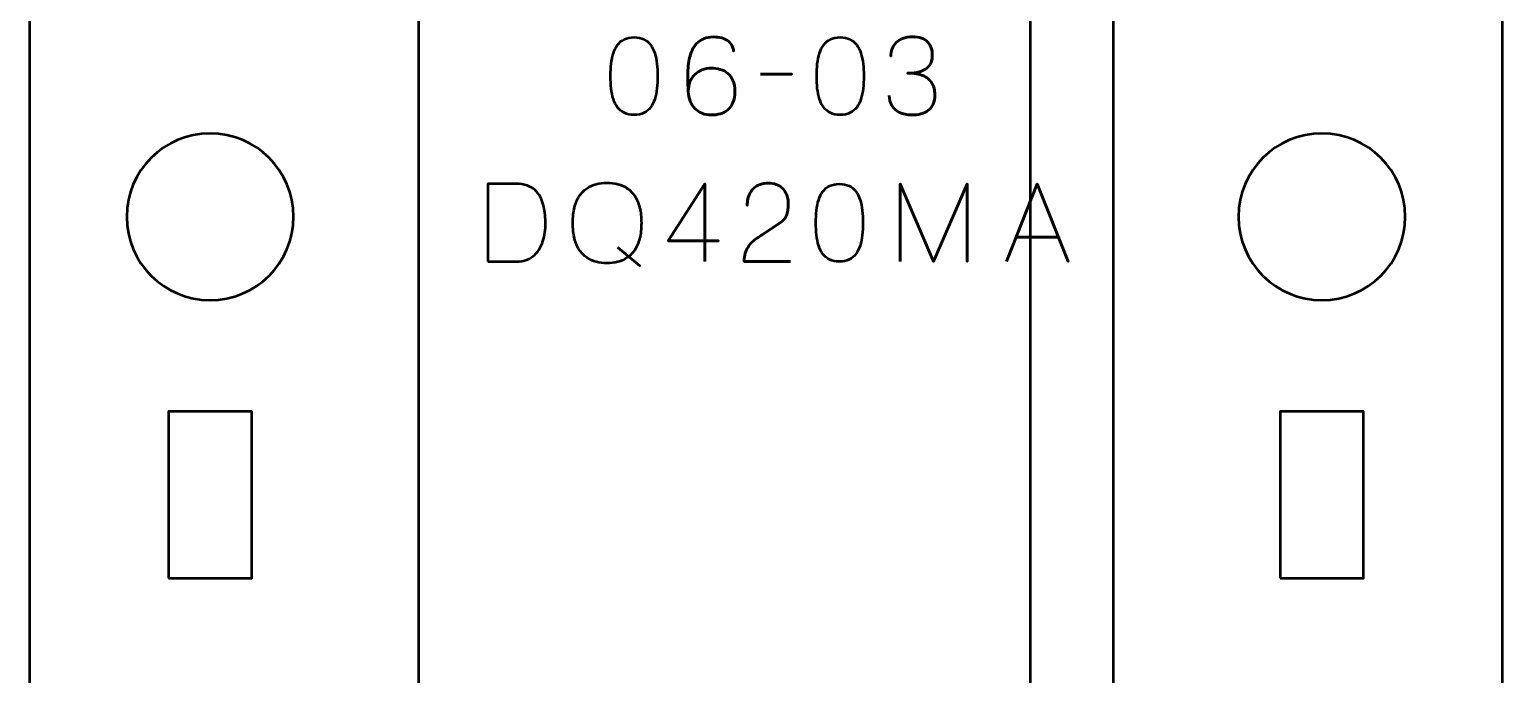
# Model space of a CAD drawing. Header units: centimetres. Extents: x -16.2 to -4.8, y -20.5 to -9.2.
# Drawn here: x -16.15 to -10.85, y -17.5 to -15.18 of the extents above; entities that cross this region are included whole.
import ezdxf

# ---------------------------------------------------------------- set-up
doc = ezdxf.new("R2010")
doc.units = ezdxf.units.CM
doc.header["$MEASUREMENT"] = 0
doc.layers.add('Layer 1', color=7, linetype='Continuous')

msp = doc.modelspace()

# ---------------------------------------------------------------- linework, layer by layer
at = {"layer": 'Layer 1', "color": 30, "lineweight": 53}
msp.add_lwpolyline([(-12.55, -20.15004), (-12.25, -20.15004), (-12.25, -10.55004), (-12.55, -10.55004), (-12.55, -20.15004)], close=True, dxfattribs=at)
at = {"layer": 'Layer 1', "color": 250, "lineweight": 53}
msp.add_open_spline([(-16.15003, -19.99996), (-16.15003, -19.99996), (-16.15003, -9.69998), (-16.15003, -9.69998), (-16.15003, -9.69998), (-16.15003, -9.42298), (-15.92694, -9.20002), (-15.64994, -9.20002), (-15.64994, -9.20002), (-15.64994, -9.20002), (-11.35007, -9.20002), (-11.35007, -9.20002), (-11.35007, -9.20002), (-11.07293, -9.20002), (-10.84997, -9.42298), (-10.84997, -9.69998), (-10.84997, -9.69998), (-10.84997, -9.69998), (-10.84997, -19.99996), (-10.84997, -19.99996), (-10.84997, -19.99996), (-10.84997, -20.27696), (-11.07293, -20.50006), (-11.35007, -20.50006), (-11.35007, -20.50006), (-11.35007, -20.50006), (-15.64994, -20.50006), (-15.64994, -20.50006), (-15.64994, -20.50006), (-15.92694, -20.50006), (-16.15003, -20.27696), (-16.15003, -19.99996)], degree=3, knots=[0, 0, 0, 0, 0.125, 0.125, 0.125, 0.125, 0.25, 0.25, 0.25, 0.25, 0.375, 0.375, 0.375, 0.375, 0.5, 0.5, 0.5, 0.5, 0.625, 0.625, 0.625, 0.625, 0.75, 0.75, 0.75, 0.75, 0.875, 0.875, 0.875, 0.875, 1, 1, 1, 1], dxfattribs=at)
at = {"layer": 'Layer 1', "color": 30, "lineweight": 53}
for points, knots in [([(-14.75, -10.55004), (-14.75, -10.55004), (-13.95, -10.55004), (-13.95, -10.55004), (-13.95, -10.55004), (-13.95, -10.55004), (-13.95, -10.90004), (-13.95, -10.90004), (-13.95, -10.90004), (-13.95, -11.03809), (-13.83805, -11.15004), (-13.7, -11.15004), (-13.7, -11.15004), (-13.56195, -11.15004), (-13.45, -11.03809), (-13.45, -10.90004), (-13.45, -10.90004), (-13.45, -10.90004), (-13.45, -10.55004), (-13.45, -10.55004), (-13.45, -10.55004), (-13.45, -10.55004), (-12.25, -10.55004), (-12.25, -10.55004), (-12.25, -10.55004), (-12.25, -10.55004), (-12.25, -20.15004), (-12.25, -20.15004), (-12.25, -20.15004), (-12.25, -20.15004), (-13.45, -20.15004), (-13.45, -20.15004), (-13.45, -20.15004), (-13.45, -20.15004), (-13.45, -19.80004), (-13.45, -19.80004), (-13.45, -19.80004), (-13.45, -19.66199), (-13.56195, -19.55004), (-13.7, -19.55004), (-13.7, -19.55004), (-13.83805, -19.55004), (-13.95, -19.66199), (-13.95, -19.80004), (-13.95, -19.80004), (-13.95, -19.80004), (-13.95, -20.15004), (-13.95, -20.15004), (-13.95, -20.15004), (-13.95, -20.15004), (-14.75, -20.15004), (-14.75, -20.15004), (-14.75, -20.15004), (-14.75, -20.15004), (-14.75, -10.55004), (-14.75, -10.55004)], [0, 0, 0, 0, 0.0714286, 0.0714286, 0.0714286, 0.0714286, 0.1428571, 0.1428571, 0.1428571, 0.1428571, 0.2142857, 0.2142857, 0.2142857, 0.2142857, 0.2857143, 0.2857143, 0.2857143, 0.2857143, 0.3571429, 0.3571429, 0.3571429, 0.3571429, 0.4285714, 0.4285714, 0.4285714, 0.4285714, 0.5, 0.5, 0.5, 0.5, 0.5714286, 0.5714286, 0.5714286, 0.5714286, 0.6428571, 0.6428571, 0.6428571, 0.6428571, 0.7142857, 0.7142857, 0.7142857, 0.7142857, 0.7857143, 0.7857143, 0.7857143, 0.7857143, 0.8571429, 0.8571429, 0.8571429, 0.8571429, 0.9285714, 0.9285714, 0.9285714, 0.9285714, 1, 1, 1, 1]), ([(-13.97462, -15.48373), (-13.96104, -15.48367), (-13.94933, -15.48127), (-13.93957, -15.47662), (-13.93957, -15.47662), (-13.92987, -15.47196), (-13.92178, -15.4653), (-13.91531, -15.45682), (-13.91531, -15.45682), (-13.90891, -15.44829), (-13.90387, -15.4382), (-13.90011, -15.42656), (-13.90011, -15.42656), (-13.89643, -15.41491), (-13.89378, -15.40217), (-13.89229, -15.3882), (-13.89229, -15.3882), (-13.89074, -15.37423), (-13.88996, -15.35955), (-13.89003, -15.34403), (-13.89003, -15.34403), (-13.88996, -15.32857), (-13.89074, -15.31389), (-13.89229, -15.29998), (-13.89229, -15.29998), (-13.89378, -15.28608), (-13.89643, -15.27327), (-13.90011, -15.26163), (-13.90011, -15.26163), (-13.90387, -15.25005), (-13.90891, -15.23996), (-13.91531, -15.23136), (-13.91531, -15.23136), (-13.92178, -15.22282), (-13.92987, -15.21616), (-13.93957, -15.21151), (-13.93957, -15.21151), (-13.94933, -15.20678), (-13.96104, -15.20439), (-13.97462, -15.20433), (-13.97462, -15.20433), (-13.9882, -15.20439), (-13.99991, -15.20678), (-14.00968, -15.21151), (-14.00968, -15.21151), (-14.01938, -15.21616), (-14.02746, -15.22282), (-14.03393, -15.23136), (-14.03393, -15.23136), (-14.04033, -15.23996), (-14.04538, -15.25005), (-14.04913, -15.26163), (-14.04913, -15.26163), (-14.05282, -15.27327), (-14.05547, -15.28608), (-14.05696, -15.29998), (-14.05696, -15.29998), (-14.05851, -15.31389), (-14.05928, -15.32857), (-14.05922, -15.34403), (-14.05922, -15.34403), (-14.05928, -15.35955), (-14.05851, -15.37423), (-14.05696, -15.3882), (-14.05696, -15.3882), (-14.05547, -15.40217), (-14.05282, -15.41491), (-14.04913, -15.42656), (-14.04913, -15.42656), (-14.04538, -15.4382), (-14.04033, -15.44829), (-14.03393, -15.45682), (-14.03393, -15.45682), (-14.02746, -15.4653), (-14.01938, -15.47196), (-14.00968, -15.47662), (-14.00968, -15.47662), (-13.99991, -15.48127), (-13.9882, -15.48367), (-13.97462, -15.48373)], [0, 0, 0, 0, 0.05, 0.05, 0.05, 0.05, 0.1, 0.1, 0.1, 0.1, 0.15, 0.15, 0.15, 0.15, 0.2, 0.2, 0.2, 0.2, 0.25, 0.25, 0.25, 0.25, 0.3, 0.3, 0.3, 0.3, 0.35, 0.35, 0.35, 0.35, 0.4, 0.4, 0.4, 0.4, 0.45, 0.45, 0.45, 0.45, 0.5, 0.5, 0.5, 0.5, 0.55, 0.55, 0.55, 0.55, 0.6, 0.6, 0.6, 0.6, 0.65, 0.65, 0.65, 0.65, 0.7, 0.7, 0.7, 0.7, 0.75, 0.75, 0.75, 0.75, 0.8, 0.8, 0.8, 0.8, 0.85, 0.85, 0.85, 0.85, 0.9, 0.9, 0.9, 0.9, 0.95, 0.95, 0.95, 0.95, 1, 1, 1, 1]), ([(-13.97462, -15.48373), (-13.96104, -15.48367), (-13.94933, -15.48127), (-13.93957, -15.47662), (-13.93957, -15.47662), (-13.92987, -15.47196), (-13.92178, -15.4653), (-13.91531, -15.45682), (-13.91531, -15.45682), (-13.90891, -15.44829), (-13.90387, -15.4382), (-13.90011, -15.42656), (-13.90011, -15.42656), (-13.89643, -15.41491), (-13.89378, -15.40217), (-13.89229, -15.3882), (-13.89229, -15.3882), (-13.89074, -15.37423), (-13.88996, -15.35955), (-13.89003, -15.34403), (-13.89003, -15.34403), (-13.88996, -15.32857), (-13.89074, -15.31389), (-13.89229, -15.29998), (-13.89229, -15.29998), (-13.89378, -15.28608), (-13.89643, -15.27327), (-13.90011, -15.26163), (-13.90011, -15.26163), (-13.90387, -15.25005), (-13.90891, -15.23996), (-13.91531, -15.23136), (-13.91531, -15.23136), (-13.92178, -15.22282), (-13.92987, -15.21616), (-13.93957, -15.21151), (-13.93957, -15.21151), (-13.94933, -15.20678), (-13.96104, -15.20439), (-13.97462, -15.20433), (-13.97462, -15.20433), (-13.9882, -15.20439), (-13.99991, -15.20678), (-14.00968, -15.21151), (-14.00968, -15.21151), (-14.01938, -15.21616), (-14.02746, -15.22282), (-14.03393, -15.23136), (-14.03393, -15.23136), (-14.04033, -15.23996), (-14.04538, -15.25005), (-14.04913, -15.26163), (-14.04913, -15.26163), (-14.05282, -15.27327), (-14.05547, -15.28608), (-14.05696, -15.29998), (-14.05696, -15.29998), (-14.05851, -15.31389), (-14.05928, -15.32857), (-14.05922, -15.34403), (-14.05922, -15.34403), (-14.05928, -15.35955), (-14.05851, -15.37423), (-14.05696, -15.3882), (-14.05696, -15.3882), (-14.05547, -15.40217), (-14.05282, -15.41491), (-14.04913, -15.42656), (-14.04913, -15.42656), (-14.04538, -15.4382), (-14.04033, -15.44829), (-14.03393, -15.45682), (-14.03393, -15.45682), (-14.02746, -15.4653), (-14.01938, -15.47196), (-14.00968, -15.47662), (-14.00968, -15.47662), (-13.99991, -15.48127), (-13.9882, -15.48367), (-13.97462, -15.48373)], [0, 0, 0, 0, 0.05, 0.05, 0.05, 0.05, 0.1, 0.1, 0.1, 0.1, 0.15, 0.15, 0.15, 0.15, 0.2, 0.2, 0.2, 0.2, 0.25, 0.25, 0.25, 0.25, 0.3, 0.3, 0.3, 0.3, 0.35, 0.35, 0.35, 0.35, 0.4, 0.4, 0.4, 0.4, 0.45, 0.45, 0.45, 0.45, 0.5, 0.5, 0.5, 0.5, 0.55, 0.55, 0.55, 0.55, 0.6, 0.6, 0.6, 0.6, 0.65, 0.65, 0.65, 0.65, 0.7, 0.7, 0.7, 0.7, 0.75, 0.75, 0.75, 0.75, 0.8, 0.8, 0.8, 0.8, 0.85, 0.85, 0.85, 0.85, 0.9, 0.9, 0.9, 0.9, 0.95, 0.95, 0.95, 0.95, 1, 1, 1, 1]), ([(-13.77982, -15.39952), (-13.77976, -15.38684), (-13.77769, -15.3754), (-13.77355, -15.36505), (-13.77355, -15.36505), (-13.76947, -15.35476), (-13.76372, -15.3459), (-13.75628, -15.33847), (-13.75628, -15.33847), (-13.74891, -15.33109), (-13.74017, -15.3254), (-13.73021, -15.32139), (-13.73021, -15.32139), (-13.72025, -15.31738), (-13.70932, -15.31538), (-13.69755, -15.31531), (-13.69755, -15.31531), (-13.68572, -15.31525), (-13.67466, -15.31673), (-13.66437, -15.31971), (-13.66437, -15.31971), (-13.65409, -15.32262), (-13.6451, -15.32741), (-13.63727, -15.334), (-13.63727, -15.334), (-13.62945, -15.34054), (-13.6233, -15.3492), (-13.61891, -15.36), (-13.61891, -15.36), (-13.61451, -15.3708), (-13.61224, -15.38393), (-13.61218, -15.39952), (-13.61218, -15.39952), (-13.61224, -15.41511), (-13.61451, -15.42824), (-13.61891, -15.43904), (-13.61891, -15.43904), (-13.6233, -15.44984), (-13.62945, -15.45851), (-13.63727, -15.46504), (-13.63727, -15.46504), (-13.6451, -15.47164), (-13.65409, -15.47642), (-13.66437, -15.47933), (-13.66437, -15.47933), (-13.67466, -15.48231), (-13.68572, -15.48379), (-13.69755, -15.48373), (-13.69755, -15.48373), (-13.70932, -15.48367), (-13.72012, -15.48166), (-13.73002, -15.47765), (-13.73002, -15.47765), (-13.73985, -15.47364), (-13.74839, -15.46795), (-13.7557, -15.46051), (-13.7557, -15.46051), (-13.763, -15.45314), (-13.76876, -15.44428), (-13.7729, -15.43393), (-13.7729, -15.43393), (-13.7771, -15.42365), (-13.77937, -15.4122), (-13.77982, -15.39952), (-13.77982, -15.39952), (-13.78008, -15.39312), (-13.7804, -15.38549), (-13.78086, -15.37663), (-13.78086, -15.37663), (-13.78131, -15.3677), (-13.78157, -15.358), (-13.78163, -15.34759), (-13.78163, -15.34759), (-13.7817, -15.33711), (-13.78137, -15.32631), (-13.78053, -15.31525), (-13.78053, -15.31525), (-13.77976, -15.30412), (-13.7782, -15.29319), (-13.77594, -15.28239), (-13.77594, -15.28239), (-13.77368, -15.27166), (-13.77044, -15.2615), (-13.76617, -15.25199), (-13.76617, -15.25199), (-13.76191, -15.24249), (-13.75641, -15.23408), (-13.74962, -15.22677), (-13.74962, -15.22677), (-13.74276, -15.21946), (-13.73442, -15.2137), (-13.72452, -15.2095), (-13.72452, -15.2095), (-13.71463, -15.20536), (-13.70292, -15.20323), (-13.6894, -15.20316), (-13.6894, -15.20316), (-13.67763, -15.20323), (-13.66767, -15.20439), (-13.65939, -15.20666), (-13.65939, -15.20666), (-13.65111, -15.20892), (-13.64432, -15.21196), (-13.63889, -15.21571), (-13.63889, -15.21571), (-13.63352, -15.21953), (-13.62925, -15.22367), (-13.62615, -15.22826), (-13.62615, -15.22826), (-13.62304, -15.23278), (-13.62072, -15.23738), (-13.61929, -15.24197), (-13.61929, -15.24197), (-13.61781, -15.24656), (-13.61684, -15.25083), (-13.61645, -15.25477), (-13.61645, -15.25477), (-13.61684, -15.25083), (-13.61781, -15.24656), (-13.61929, -15.24197), (-13.61929, -15.24197), (-13.62072, -15.23738), (-13.62304, -15.23278), (-13.62615, -15.22826), (-13.62615, -15.22826), (-13.62925, -15.22367), (-13.63352, -15.21953), (-13.63889, -15.21571), (-13.63889, -15.21571), (-13.64432, -15.21196), (-13.65111, -15.20892), (-13.65939, -15.20666), (-13.65939, -15.20666), (-13.66767, -15.20439), (-13.67763, -15.20323), (-13.6894, -15.20316), (-13.6894, -15.20316), (-13.70292, -15.20323), (-13.71463, -15.20536), (-13.72452, -15.2095), (-13.72452, -15.2095), (-13.73442, -15.2137), (-13.74276, -15.21946), (-13.74962, -15.22677), (-13.74962, -15.22677), (-13.75641, -15.23408), (-13.76191, -15.24249), (-13.76617, -15.25199), (-13.76617, -15.25199), (-13.77044, -15.2615), (-13.77368, -15.27166), (-13.77594, -15.28239), (-13.77594, -15.28239), (-13.7782, -15.29319), (-13.77976, -15.30412), (-13.78053, -15.31525), (-13.78053, -15.31525), (-13.78137, -15.32631), (-13.7817, -15.33711), (-13.78163, -15.34759), (-13.78163, -15.34759), (-13.78157, -15.358), (-13.78131, -15.3677), (-13.78086, -15.37663), (-13.78086, -15.37663), (-13.7804, -15.38549), (-13.78008, -15.39312), (-13.77982, -15.39952), (-13.77982, -15.39952), (-13.77937, -15.4122), (-13.7771, -15.42365), (-13.7729, -15.43393), (-13.7729, -15.43393), (-13.76876, -15.44428), (-13.763, -15.45314), (-13.7557, -15.46051), (-13.7557, -15.46051), (-13.74839, -15.46795), (-13.73985, -15.47364), (-13.73002, -15.47765), (-13.73002, -15.47765), (-13.72012, -15.48166), (-13.70932, -15.48367), (-13.69755, -15.48373), (-13.69755, -15.48373), (-13.68572, -15.48379), (-13.67466, -15.48231), (-13.66437, -15.47933), (-13.66437, -15.47933), (-13.65409, -15.47642), (-13.6451, -15.47164), (-13.63727, -15.46504), (-13.63727, -15.46504), (-13.62945, -15.45851), (-13.6233, -15.44984), (-13.61891, -15.43904), (-13.61891, -15.43904), (-13.61451, -15.42824), (-13.61224, -15.41511), (-13.61218, -15.39952), (-13.61218, -15.39952), (-13.61224, -15.38393), (-13.61451, -15.3708), (-13.61891, -15.36), (-13.61891, -15.36), (-13.6233, -15.3492), (-13.62945, -15.34054), (-13.63727, -15.334), (-13.63727, -15.334), (-13.6451, -15.32741), (-13.65409, -15.32262), (-13.66437, -15.31971), (-13.66437, -15.31971), (-13.67466, -15.31673), (-13.68572, -15.31525), (-13.69755, -15.31531), (-13.69755, -15.31531), (-13.70932, -15.31538), (-13.72025, -15.31738), (-13.73021, -15.32139), (-13.73021, -15.32139), (-13.74017, -15.3254), (-13.74891, -15.33109), (-13.75628, -15.33847), (-13.75628, -15.33847), (-13.76372, -15.3459), (-13.76947, -15.35476), (-13.77355, -15.36505), (-13.77355, -15.36505), (-13.77769, -15.3754), (-13.77976, -15.38684), (-13.77982, -15.39952)], [0, 0, 0, 0, 0.0172414, 0.0172414, 0.0172414, 0.0172414, 0.0344828, 0.0344828, 0.0344828, 0.0344828, 0.0517241, 0.0517241, 0.0517241, 0.0517241, 0.0689655, 0.0689655, 0.0689655, 0.0689655, 0.0862069, 0.0862069, 0.0862069, 0.0862069, 0.1034483, 0.1034483, 0.1034483, 0.1034483, 0.1206897, 0.1206897, 0.1206897, 0.1206897, 0.137931, 0.137931, 0.137931, 0.137931, 0.1551724, 0.1551724, 0.1551724, 0.1551724, 0.1724138, 0.1724138, 0.1724138, 0.1724138, 0.1896552, 0.1896552, 0.1896552, 0.1896552, 0.2068966, 0.2068966, 0.2068966, 0.2068966, 0.2241379, 0.2241379, 0.2241379, 0.2241379, 0.2413793, 0.2413793, 0.2413793, 0.2413793, 0.2586207, 0.2586207, 0.2586207, 0.2586207, 0.2758621, 0.2758621, 0.2758621, 0.2758621, 0.2931034, 0.2931034, 0.2931034, 0.2931034, 0.3103448, 0.3103448, 0.3103448, 0.3103448, 0.3275862, 0.3275862, 0.3275862, 0.3275862, 0.3448276, 0.3448276, 0.3448276, 0.3448276, 0.362069, 0.362069, 0.362069, 0.362069, 0.3793103, 0.3793103, 0.3793103, 0.3793103, 0.3965517, 0.3965517, 0.3965517, 0.3965517, 0.4137931, 0.4137931, 0.4137931, 0.4137931, 0.4310345, 0.4310345, 0.4310345, 0.4310345, 0.4482759, 0.4482759, 0.4482759, 0.4482759, 0.4655172, 0.4655172, 0.4655172, 0.4655172, 0.4827586, 0.4827586, 0.4827586, 0.4827586, 0.5, 0.5, 0.5, 0.5, 0.5172414, 0.5172414, 0.5172414, 0.5172414, 0.5344828, 0.5344828, 0.5344828, 0.5344828, 0.5517241, 0.5517241, 0.5517241, 0.5517241, 0.5689655, 0.5689655, 0.5689655, 0.5689655, 0.5862069, 0.5862069, 0.5862069, 0.5862069, 0.6034483, 0.6034483, 0.6034483, 0.6034483, 0.6206897, 0.6206897, 0.6206897, 0.6206897, 0.637931, 0.637931, 0.637931, 0.637931, 0.6551724, 0.6551724, 0.6551724, 0.6551724, 0.6724138, 0.6724138, 0.6724138, 0.6724138, 0.6896552, 0.6896552, 0.6896552, 0.6896552, 0.7068966, 0.7068966, 0.7068966, 0.7068966, 0.7241379, 0.7241379, 0.7241379, 0.7241379, 0.7413793, 0.7413793, 0.7413793, 0.7413793, 0.7586207, 0.7586207, 0.7586207, 0.7586207, 0.7758621, 0.7758621, 0.7758621, 0.7758621, 0.7931034, 0.7931034, 0.7931034, 0.7931034, 0.8103448, 0.8103448, 0.8103448, 0.8103448, 0.8275862, 0.8275862, 0.8275862, 0.8275862, 0.8448276, 0.8448276, 0.8448276, 0.8448276, 0.862069, 0.862069, 0.862069, 0.862069, 0.8793103, 0.8793103, 0.8793103, 0.8793103, 0.8965517, 0.8965517, 0.8965517, 0.8965517, 0.9137931, 0.9137931, 0.9137931, 0.9137931, 0.9310345, 0.9310345, 0.9310345, 0.9310345, 0.9482759, 0.9482759, 0.9482759, 0.9482759, 0.9655172, 0.9655172, 0.9655172, 0.9655172, 0.9827586, 0.9827586, 0.9827586, 0.9827586, 1, 1, 1, 1]), ([(-13.23304, -15.48373), (-13.21946, -15.48367), (-13.20775, -15.48127), (-13.19799, -15.47662), (-13.19799, -15.47662), (-13.18829, -15.47196), (-13.1802, -15.4653), (-13.17373, -15.45682), (-13.17373, -15.45682), (-13.16733, -15.44829), (-13.16229, -15.4382), (-13.15853, -15.42656), (-13.15853, -15.42656), (-13.15485, -15.41491), (-13.1522, -15.40217), (-13.15071, -15.3882), (-13.15071, -15.3882), (-13.14916, -15.37423), (-13.14838, -15.35955), (-13.14845, -15.34403), (-13.14845, -15.34403), (-13.14838, -15.32857), (-13.14916, -15.31389), (-13.15071, -15.29998), (-13.15071, -15.29998), (-13.1522, -15.28608), (-13.15485, -15.27327), (-13.15853, -15.26163), (-13.15853, -15.26163), (-13.16229, -15.25005), (-13.16733, -15.23996), (-13.17373, -15.23136), (-13.17373, -15.23136), (-13.1802, -15.22282), (-13.18829, -15.21616), (-13.19799, -15.21151), (-13.19799, -15.21151), (-13.20775, -15.20678), (-13.21946, -15.20439), (-13.23304, -15.20433), (-13.23304, -15.20433), (-13.24662, -15.20439), (-13.25833, -15.20678), (-13.2681, -15.21151), (-13.2681, -15.21151), (-13.2778, -15.21616), (-13.28588, -15.22282), (-13.29235, -15.23136), (-13.29235, -15.23136), (-13.29875, -15.23996), (-13.3038, -15.25005), (-13.30755, -15.26163), (-13.30755, -15.26163), (-13.31124, -15.27327), (-13.31389, -15.28608), (-13.31538, -15.29998), (-13.31538, -15.29998), (-13.31693, -15.31389), (-13.3177, -15.32857), (-13.31764, -15.34403), (-13.31764, -15.34403), (-13.3177, -15.35955), (-13.31693, -15.37423), (-13.31538, -15.3882), (-13.31538, -15.3882), (-13.31389, -15.40217), (-13.31124, -15.41491), (-13.30755, -15.42656), (-13.30755, -15.42656), (-13.3038, -15.4382), (-13.29875, -15.44829), (-13.29235, -15.45682), (-13.29235, -15.45682), (-13.28588, -15.4653), (-13.2778, -15.47196), (-13.2681, -15.47662), (-13.2681, -15.47662), (-13.25833, -15.48127), (-13.24662, -15.48367), (-13.23304, -15.48373)], [0, 0, 0, 0, 0.05, 0.05, 0.05, 0.05, 0.1, 0.1, 0.1, 0.1, 0.15, 0.15, 0.15, 0.15, 0.2, 0.2, 0.2, 0.2, 0.25, 0.25, 0.25, 0.25, 0.3, 0.3, 0.3, 0.3, 0.35, 0.35, 0.35, 0.35, 0.4, 0.4, 0.4, 0.4, 0.45, 0.45, 0.45, 0.45, 0.5, 0.5, 0.5, 0.5, 0.55, 0.55, 0.55, 0.55, 0.6, 0.6, 0.6, 0.6, 0.65, 0.65, 0.65, 0.65, 0.7, 0.7, 0.7, 0.7, 0.75, 0.75, 0.75, 0.75, 0.8, 0.8, 0.8, 0.8, 0.85, 0.85, 0.85, 0.85, 0.9, 0.9, 0.9, 0.9, 0.95, 0.95, 0.95, 0.95, 1, 1, 1, 1]), ([(-13.23304, -15.48373), (-13.21946, -15.48367), (-13.20775, -15.48127), (-13.19799, -15.47662), (-13.19799, -15.47662), (-13.18829, -15.47196), (-13.1802, -15.4653), (-13.17373, -15.45682), (-13.17373, -15.45682), (-13.16733, -15.44829), (-13.16229, -15.4382), (-13.15853, -15.42656), (-13.15853, -15.42656), (-13.15485, -15.41491), (-13.1522, -15.40217), (-13.15071, -15.3882), (-13.15071, -15.3882), (-13.14916, -15.37423), (-13.14838, -15.35955), (-13.14845, -15.34403), (-13.14845, -15.34403), (-13.14838, -15.32857), (-13.14916, -15.31389), (-13.15071, -15.29998), (-13.15071, -15.29998), (-13.1522, -15.28608), (-13.15485, -15.27327), (-13.15853, -15.26163), (-13.15853, -15.26163), (-13.16229, -15.25005), (-13.16733, -15.23996), (-13.17373, -15.23136), (-13.17373, -15.23136), (-13.1802, -15.22282), (-13.18829, -15.21616), (-13.19799, -15.21151), (-13.19799, -15.21151), (-13.20775, -15.20678), (-13.21946, -15.20439), (-13.23304, -15.20433), (-13.23304, -15.20433), (-13.24662, -15.20439), (-13.25833, -15.20678), (-13.2681, -15.21151), (-13.2681, -15.21151), (-13.2778, -15.21616), (-13.28588, -15.22282), (-13.29235, -15.23136), (-13.29235, -15.23136), (-13.29875, -15.23996), (-13.3038, -15.25005), (-13.30755, -15.26163), (-13.30755, -15.26163), (-13.31124, -15.27327), (-13.31389, -15.28608), (-13.31538, -15.29998), (-13.31538, -15.29998), (-13.31693, -15.31389), (-13.3177, -15.32857), (-13.31764, -15.34403), (-13.31764, -15.34403), (-13.3177, -15.35955), (-13.31693, -15.37423), (-13.31538, -15.3882), (-13.31538, -15.3882), (-13.31389, -15.40217), (-13.31124, -15.41491), (-13.30755, -15.42656), (-13.30755, -15.42656), (-13.3038, -15.4382), (-13.29875, -15.44829), (-13.29235, -15.45682), (-13.29235, -15.45682), (-13.28588, -15.4653), (-13.2778, -15.47196), (-13.2681, -15.47662), (-13.2681, -15.47662), (-13.25833, -15.48127), (-13.24662, -15.48367), (-13.23304, -15.48373)], [0, 0, 0, 0, 0.05, 0.05, 0.05, 0.05, 0.1, 0.1, 0.1, 0.1, 0.15, 0.15, 0.15, 0.15, 0.2, 0.2, 0.2, 0.2, 0.25, 0.25, 0.25, 0.25, 0.3, 0.3, 0.3, 0.3, 0.35, 0.35, 0.35, 0.35, 0.4, 0.4, 0.4, 0.4, 0.45, 0.45, 0.45, 0.45, 0.5, 0.5, 0.5, 0.5, 0.55, 0.55, 0.55, 0.55, 0.6, 0.6, 0.6, 0.6, 0.65, 0.65, 0.65, 0.65, 0.7, 0.7, 0.7, 0.7, 0.75, 0.75, 0.75, 0.75, 0.8, 0.8, 0.8, 0.8, 0.85, 0.85, 0.85, 0.85, 0.9, 0.9, 0.9, 0.9, 0.95, 0.95, 0.95, 0.95, 1, 1, 1, 1]), ([(-13.05648, -15.41349), (-13.05641, -15.42746), (-13.05318, -15.43962), (-13.04678, -15.45016), (-13.04678, -15.45016), (-13.04038, -15.46064), (-13.03126, -15.46885), (-13.01936, -15.47474), (-13.01936, -15.47474), (-13.00745, -15.48063), (-12.99316, -15.4836), (-12.97654, -15.48373), (-12.97654, -15.48373), (-12.96406, -15.48373), (-12.95274, -15.48244), (-12.94245, -15.47972), (-12.94245, -15.47972), (-12.93224, -15.477), (-12.92344, -15.4728), (-12.916, -15.46704), (-12.916, -15.46704), (-12.90856, -15.46129), (-12.90287, -15.45385), (-12.8988, -15.44479), (-12.8988, -15.44479), (-12.89479, -15.43568), (-12.89278, -15.42474), (-12.89272, -15.41194), (-12.89272, -15.41194), (-12.89265, -15.39486), (-12.89615, -15.38044), (-12.90307, -15.36873), (-12.90307, -15.36873), (-12.90999, -15.35703), (-12.92072, -15.34823), (-12.93515, -15.34222), (-12.93515, -15.34222), (-12.94957, -15.3362), (-12.96807, -15.33316), (-12.99051, -15.33316), (-12.99051, -15.33316), (-12.97376, -15.33323), (-12.95972, -15.33168), (-12.94828, -15.32851), (-12.94828, -15.32851), (-12.93689, -15.32534), (-12.92777, -15.32087), (-12.92092, -15.31505), (-12.92092, -15.31505), (-12.91406, -15.3093), (-12.90908, -15.30244), (-12.90611, -15.29455), (-12.90611, -15.29455), (-12.90307, -15.28672), (-12.90158, -15.27812), (-12.90164, -15.26874), (-12.90164, -15.26874), (-12.90158, -15.25937), (-12.90287, -15.2507), (-12.90546, -15.24268), (-12.90546, -15.24268), (-12.90798, -15.23466), (-12.91212, -15.22761), (-12.91775, -15.2216), (-12.91775, -15.2216), (-12.92337, -15.21558), (-12.93081, -15.21086), (-12.93993, -15.2075), (-12.93993, -15.2075), (-12.94912, -15.20413), (-12.96031, -15.20245), (-12.97343, -15.20239), (-12.97343, -15.20239), (-12.9865, -15.20245), (-12.99795, -15.20439), (-13.00765, -15.20814), (-13.00765, -15.20814), (-13.01741, -15.21189), (-13.02543, -15.217), (-13.0319, -15.22354), (-13.0319, -15.22354), (-13.03831, -15.23007), (-13.04309, -15.23751), (-13.04626, -15.24591), (-13.04626, -15.24591), (-13.04949, -15.25432), (-13.05105, -15.26325), (-13.05105, -15.27263), (-13.05105, -15.27263), (-13.05105, -15.26325), (-13.04949, -15.25432), (-13.04626, -15.24591), (-13.04626, -15.24591), (-13.04309, -15.23751), (-13.03831, -15.23007), (-13.0319, -15.22354), (-13.0319, -15.22354), (-13.02543, -15.217), (-13.01741, -15.21189), (-13.00765, -15.20814), (-13.00765, -15.20814), (-12.99795, -15.20439), (-12.9865, -15.20245), (-12.97343, -15.20239), (-12.97343, -15.20239), (-12.96031, -15.20245), (-12.94912, -15.20413), (-12.93993, -15.2075), (-12.93993, -15.2075), (-12.93081, -15.21086), (-12.92337, -15.21558), (-12.91775, -15.2216), (-12.91775, -15.2216), (-12.91212, -15.22761), (-12.90798, -15.23466), (-12.90546, -15.24268), (-12.90546, -15.24268), (-12.90287, -15.2507), (-12.90158, -15.25937), (-12.90164, -15.26874), (-12.90164, -15.26874), (-12.90158, -15.27812), (-12.90307, -15.28672), (-12.90611, -15.29455), (-12.90611, -15.29455), (-12.90908, -15.30244), (-12.91406, -15.3093), (-12.92092, -15.31505), (-12.92092, -15.31505), (-12.92777, -15.32087), (-12.93689, -15.32534), (-12.94828, -15.32851), (-12.94828, -15.32851), (-12.95972, -15.33168), (-12.97376, -15.33323), (-12.99051, -15.33316), (-12.99051, -15.33316), (-12.96807, -15.33316), (-12.94957, -15.3362), (-12.93515, -15.34222), (-12.93515, -15.34222), (-12.92072, -15.34823), (-12.90999, -15.35703), (-12.90307, -15.36873), (-12.90307, -15.36873), (-12.89615, -15.38044), (-12.89265, -15.39486), (-12.89272, -15.41194), (-12.89272, -15.41194), (-12.89278, -15.42474), (-12.89479, -15.43568), (-12.8988, -15.44479), (-12.8988, -15.44479), (-12.90287, -15.45385), (-12.90856, -15.46129), (-12.916, -15.46704), (-12.916, -15.46704), (-12.92344, -15.4728), (-12.93224, -15.477), (-12.94245, -15.47972), (-12.94245, -15.47972), (-12.95274, -15.48244), (-12.96406, -15.48373), (-12.97654, -15.48373), (-12.97654, -15.48373), (-12.99316, -15.4836), (-13.00745, -15.48063), (-13.01936, -15.47474), (-13.01936, -15.47474), (-13.03126, -15.46885), (-13.04038, -15.46064), (-13.04678, -15.45016), (-13.04678, -15.45016), (-13.05318, -15.43962), (-13.05641, -15.42746), (-13.05648, -15.41349)], [0, 0, 0, 0, 0.0227273, 0.0227273, 0.0227273, 0.0227273, 0.0454545, 0.0454545, 0.0454545, 0.0454545, 0.0681818, 0.0681818, 0.0681818, 0.0681818, 0.0909091, 0.0909091, 0.0909091, 0.0909091, 0.1136364, 0.1136364, 0.1136364, 0.1136364, 0.1363636, 0.1363636, 0.1363636, 0.1363636, 0.1590909, 0.1590909, 0.1590909, 0.1590909, 0.1818182, 0.1818182, 0.1818182, 0.1818182, 0.2045455, 0.2045455, 0.2045455, 0.2045455, 0.2272727, 0.2272727, 0.2272727, 0.2272727, 0.25, 0.25, 0.25, 0.25, 0.2727273, 0.2727273, 0.2727273, 0.2727273, 0.2954545, 0.2954545, 0.2954545, 0.2954545, 0.3181818, 0.3181818, 0.3181818, 0.3181818, 0.3409091, 0.3409091, 0.3409091, 0.3409091, 0.3636364, 0.3636364, 0.3636364, 0.3636364, 0.3863636, 0.3863636, 0.3863636, 0.3863636, 0.4090909, 0.4090909, 0.4090909, 0.4090909, 0.4318182, 0.4318182, 0.4318182, 0.4318182, 0.4545455, 0.4545455, 0.4545455, 0.4545455, 0.4772727, 0.4772727, 0.4772727, 0.4772727, 0.5, 0.5, 0.5, 0.5, 0.5227273, 0.5227273, 0.5227273, 0.5227273, 0.5454545, 0.5454545, 0.5454545, 0.5454545, 0.5681818, 0.5681818, 0.5681818, 0.5681818, 0.5909091, 0.5909091, 0.5909091, 0.5909091, 0.6136364, 0.6136364, 0.6136364, 0.6136364, 0.6363636, 0.6363636, 0.6363636, 0.6363636, 0.6590909, 0.6590909, 0.6590909, 0.6590909, 0.6818182, 0.6818182, 0.6818182, 0.6818182, 0.7045455, 0.7045455, 0.7045455, 0.7045455, 0.7272727, 0.7272727, 0.7272727, 0.7272727, 0.75, 0.75, 0.75, 0.75, 0.7727273, 0.7727273, 0.7727273, 0.7727273, 0.7954545, 0.7954545, 0.7954545, 0.7954545, 0.8181818, 0.8181818, 0.8181818, 0.8181818, 0.8409091, 0.8409091, 0.8409091, 0.8409091, 0.8636364, 0.8636364, 0.8636364, 0.8636364, 0.8863636, 0.8863636, 0.8863636, 0.8863636, 0.9090909, 0.9090909, 0.9090909, 0.9090909, 0.9318182, 0.9318182, 0.9318182, 0.9318182, 0.9545455, 0.9545455, 0.9545455, 0.9545455, 0.9772727, 0.9772727, 0.9772727, 0.9772727, 1, 1, 1, 1]), ([(-13.51943, -15.33743), (-13.51943, -15.33743), (-13.4065, -15.33743), (-13.4065, -15.33743), (-13.4065, -15.33743), (-13.4065, -15.33743), (-13.51943, -15.33743), (-13.51943, -15.33743)], [0, 0, 0, 0, 0.5, 0.5, 0.5, 0.5, 1, 1, 1, 1]), ([(-14.50026, -16.01111), (-14.50026, -16.01111), (-14.50026, -15.73132), (-14.50026, -15.73132), (-14.50026, -15.73132), (-14.50026, -15.73132), (-14.39936, -15.73132), (-14.39936, -15.73132), (-14.39936, -15.73132), (-14.38404, -15.73138), (-14.37078, -15.73339), (-14.35959, -15.73733), (-14.35959, -15.73733), (-14.34846, -15.74128), (-14.33902, -15.74671), (-14.33139, -15.75357), (-14.33139, -15.75357), (-14.32369, -15.76049), (-14.31748, -15.76844), (-14.31263, -15.77737), (-14.31263, -15.77737), (-14.30778, -15.78636), (-14.30403, -15.79593), (-14.30138, -15.80608), (-14.30138, -15.80608), (-14.29873, -15.81617), (-14.29685, -15.82646), (-14.29569, -15.83687), (-14.29569, -15.83687), (-14.29452, -15.84728), (-14.29375, -15.85737), (-14.29342, -15.86714), (-14.29342, -15.86714), (-14.29297, -15.87691), (-14.29329, -15.88719), (-14.29433, -15.89799), (-14.29433, -15.89799), (-14.29536, -15.90879), (-14.2973, -15.91959), (-14.30021, -15.93033), (-14.30021, -15.93033), (-14.30306, -15.94107), (-14.30713, -15.95128), (-14.31237, -15.96092), (-14.31237, -15.96092), (-14.31755, -15.97062), (-14.32414, -15.97922), (-14.33204, -15.98673), (-14.33204, -15.98673), (-14.33999, -15.99423), (-14.3495, -16.00018), (-14.36062, -16.00451), (-14.36062, -16.00451), (-14.37175, -16.00885), (-14.38468, -16.01105), (-14.39936, -16.01111), (-14.39936, -16.01111), (-14.39936, -16.01111), (-14.50026, -16.01111), (-14.50026, -16.01111)], [0, 0, 0, 0, 0.0666667, 0.0666667, 0.0666667, 0.0666667, 0.1333333, 0.1333333, 0.1333333, 0.1333333, 0.2, 0.2, 0.2, 0.2, 0.2666667, 0.2666667, 0.2666667, 0.2666667, 0.3333333, 0.3333333, 0.3333333, 0.3333333, 0.4, 0.4, 0.4, 0.4, 0.4666667, 0.4666667, 0.4666667, 0.4666667, 0.5333333, 0.5333333, 0.5333333, 0.5333333, 0.6, 0.6, 0.6, 0.6, 0.6666667, 0.6666667, 0.6666667, 0.6666667, 0.7333333, 0.7333333, 0.7333333, 0.7333333, 0.8, 0.8, 0.8, 0.8, 0.8666667, 0.8666667, 0.8666667, 0.8666667, 0.9333333, 0.9333333, 0.9333333, 0.9333333, 1, 1, 1, 1]), ([(-14.50026, -16.01111), (-14.50026, -16.01111), (-14.50026, -15.73132), (-14.50026, -15.73132), (-14.50026, -15.73132), (-14.50026, -15.73132), (-14.39936, -15.73132), (-14.39936, -15.73132), (-14.39936, -15.73132), (-14.38404, -15.73138), (-14.37078, -15.73339), (-14.35959, -15.73733), (-14.35959, -15.73733), (-14.34846, -15.74128), (-14.33902, -15.74671), (-14.33139, -15.75357), (-14.33139, -15.75357), (-14.32369, -15.76049), (-14.31748, -15.76844), (-14.31263, -15.77737), (-14.31263, -15.77737), (-14.30778, -15.78636), (-14.30403, -15.79593), (-14.30138, -15.80608), (-14.30138, -15.80608), (-14.29873, -15.81617), (-14.29685, -15.82646), (-14.29569, -15.83687), (-14.29569, -15.83687), (-14.29452, -15.84728), (-14.29375, -15.85737), (-14.29342, -15.86714), (-14.29342, -15.86714), (-14.29297, -15.87691), (-14.29329, -15.88719), (-14.29433, -15.89799), (-14.29433, -15.89799), (-14.29536, -15.90879), (-14.2973, -15.91959), (-14.30021, -15.93033), (-14.30021, -15.93033), (-14.30306, -15.94107), (-14.30713, -15.95128), (-14.31237, -15.96092), (-14.31237, -15.96092), (-14.31755, -15.97062), (-14.32414, -15.97922), (-14.33204, -15.98673), (-14.33204, -15.98673), (-14.33999, -15.99423), (-14.3495, -16.00018), (-14.36062, -16.00451), (-14.36062, -16.00451), (-14.37175, -16.00885), (-14.38468, -16.01105), (-14.39936, -16.01111), (-14.39936, -16.01111), (-14.39936, -16.01111), (-14.50026, -16.01111), (-14.50026, -16.01111)], [0, 0, 0, 0, 0.0666667, 0.0666667, 0.0666667, 0.0666667, 0.1333333, 0.1333333, 0.1333333, 0.1333333, 0.2, 0.2, 0.2, 0.2, 0.2666667, 0.2666667, 0.2666667, 0.2666667, 0.3333333, 0.3333333, 0.3333333, 0.3333333, 0.4, 0.4, 0.4, 0.4, 0.4666667, 0.4666667, 0.4666667, 0.4666667, 0.5333333, 0.5333333, 0.5333333, 0.5333333, 0.6, 0.6, 0.6, 0.6, 0.6666667, 0.6666667, 0.6666667, 0.6666667, 0.7333333, 0.7333333, 0.7333333, 0.7333333, 0.8, 0.8, 0.8, 0.8, 0.8666667, 0.8666667, 0.8666667, 0.8666667, 0.9333333, 0.9333333, 0.9333333, 0.9333333, 1, 1, 1, 1]), ([(-14.07184, -16.01693), (-14.05819, -16.017), (-14.04525, -16.01538), (-14.0329, -16.01221), (-14.0329, -16.01221), (-14.02061, -16.00898), (-14.00936, -16.00393), (-13.99908, -15.99695), (-13.99908, -15.99695), (-13.98879, -15.98996), (-13.97987, -15.98084), (-13.9723, -15.96959), (-13.9723, -15.96959), (-13.96473, -15.95827), (-13.95891, -15.94462), (-13.95477, -15.92852), (-13.95477, -15.92852), (-13.95057, -15.91241), (-13.9485, -15.89366), (-13.94843, -15.87218), (-13.94843, -15.87218), (-13.9485, -15.85091), (-13.95057, -15.83221), (-13.95477, -15.81617), (-13.95477, -15.81617), (-13.95891, -15.80007), (-13.96473, -15.78642), (-13.9723, -15.7751), (-13.9723, -15.7751), (-13.97987, -15.76385), (-13.98879, -15.75467), (-13.99908, -15.74768), (-13.99908, -15.74768), (-14.00936, -15.74063), (-14.02061, -15.73552), (-14.0329, -15.73222), (-14.0329, -15.73222), (-14.04525, -15.72899), (-14.05819, -15.72737), (-14.07184, -15.72744), (-14.07184, -15.72744), (-14.08548, -15.72737), (-14.09842, -15.72899), (-14.11077, -15.73222), (-14.11077, -15.73222), (-14.12306, -15.73552), (-14.13431, -15.74063), (-14.1446, -15.74768), (-14.1446, -15.74768), (-14.15488, -15.75467), (-14.16381, -15.76385), (-14.17137, -15.7751), (-14.17137, -15.7751), (-14.17894, -15.78642), (-14.18476, -15.80007), (-14.1889, -15.81617), (-14.1889, -15.81617), (-14.19311, -15.83221), (-14.19517, -15.85091), (-14.19524, -15.87218), (-14.19524, -15.87218), (-14.19517, -15.89366), (-14.19311, -15.91241), (-14.1889, -15.92852), (-14.1889, -15.92852), (-14.18476, -15.94462), (-14.17894, -15.95827), (-14.17137, -15.96959), (-14.17137, -15.96959), (-14.16381, -15.98084), (-14.15488, -15.98996), (-14.1446, -15.99695), (-14.1446, -15.99695), (-14.13431, -16.00393), (-14.12306, -16.00898), (-14.11077, -16.01221), (-14.11077, -16.01221), (-14.09842, -16.01538), (-14.08548, -16.017), (-14.07184, -16.01693)], [0, 0, 0, 0, 0.05, 0.05, 0.05, 0.05, 0.1, 0.1, 0.1, 0.1, 0.15, 0.15, 0.15, 0.15, 0.2, 0.2, 0.2, 0.2, 0.25, 0.25, 0.25, 0.25, 0.3, 0.3, 0.3, 0.3, 0.35, 0.35, 0.35, 0.35, 0.4, 0.4, 0.4, 0.4, 0.45, 0.45, 0.45, 0.45, 0.5, 0.5, 0.5, 0.5, 0.55, 0.55, 0.55, 0.55, 0.6, 0.6, 0.6, 0.6, 0.65, 0.65, 0.65, 0.65, 0.7, 0.7, 0.7, 0.7, 0.75, 0.75, 0.75, 0.75, 0.8, 0.8, 0.8, 0.8, 0.85, 0.85, 0.85, 0.85, 0.9, 0.9, 0.9, 0.9, 0.95, 0.95, 0.95, 0.95, 1, 1, 1, 1]), ([(-14.07184, -16.01693), (-14.05819, -16.017), (-14.04525, -16.01538), (-14.0329, -16.01221), (-14.0329, -16.01221), (-14.02061, -16.00898), (-14.00936, -16.00393), (-13.99908, -15.99695), (-13.99908, -15.99695), (-13.98879, -15.98996), (-13.97987, -15.98084), (-13.9723, -15.96959), (-13.9723, -15.96959), (-13.96473, -15.95827), (-13.95891, -15.94462), (-13.95477, -15.92852), (-13.95477, -15.92852), (-13.95057, -15.91241), (-13.9485, -15.89366), (-13.94843, -15.87218), (-13.94843, -15.87218), (-13.9485, -15.85091), (-13.95057, -15.83221), (-13.95477, -15.81617), (-13.95477, -15.81617), (-13.95891, -15.80007), (-13.96473, -15.78642), (-13.9723, -15.7751), (-13.9723, -15.7751), (-13.97987, -15.76385), (-13.98879, -15.75467), (-13.99908, -15.74768), (-13.99908, -15.74768), (-14.00936, -15.74063), (-14.02061, -15.73552), (-14.0329, -15.73222), (-14.0329, -15.73222), (-14.04525, -15.72899), (-14.05819, -15.72737), (-14.07184, -15.72744), (-14.07184, -15.72744), (-14.08548, -15.72737), (-14.09842, -15.72899), (-14.11077, -15.73222), (-14.11077, -15.73222), (-14.12306, -15.73552), (-14.13431, -15.74063), (-14.1446, -15.74768), (-14.1446, -15.74768), (-14.15488, -15.75467), (-14.16381, -15.76385), (-14.17137, -15.7751), (-14.17137, -15.7751), (-14.17894, -15.78642), (-14.18476, -15.80007), (-14.1889, -15.81617), (-14.1889, -15.81617), (-14.19311, -15.83221), (-14.19517, -15.85091), (-14.19524, -15.87218), (-14.19524, -15.87218), (-14.19517, -15.89366), (-14.19311, -15.91241), (-14.1889, -15.92852), (-14.1889, -15.92852), (-14.18476, -15.94462), (-14.17894, -15.95827), (-14.17137, -15.96959), (-14.17137, -15.96959), (-14.16381, -15.98084), (-14.15488, -15.98996), (-14.1446, -15.99695), (-14.1446, -15.99695), (-14.13431, -16.00393), (-14.12306, -16.00898), (-14.11077, -16.01221), (-14.11077, -16.01221), (-14.09842, -16.01538), (-14.08548, -16.017), (-14.07184, -16.01693)], [0, 0, 0, 0, 0.05, 0.05, 0.05, 0.05, 0.1, 0.1, 0.1, 0.1, 0.15, 0.15, 0.15, 0.15, 0.2, 0.2, 0.2, 0.2, 0.25, 0.25, 0.25, 0.25, 0.3, 0.3, 0.3, 0.3, 0.35, 0.35, 0.35, 0.35, 0.4, 0.4, 0.4, 0.4, 0.45, 0.45, 0.45, 0.45, 0.5, 0.5, 0.5, 0.5, 0.55, 0.55, 0.55, 0.55, 0.6, 0.6, 0.6, 0.6, 0.65, 0.65, 0.65, 0.65, 0.7, 0.7, 0.7, 0.7, 0.75, 0.75, 0.75, 0.75, 0.8, 0.8, 0.8, 0.8, 0.85, 0.85, 0.85, 0.85, 0.9, 0.9, 0.9, 0.9, 0.95, 0.95, 0.95, 0.95, 1, 1, 1, 1]), ([(-13.72064, -16.01111), (-13.72064, -16.01111), (-13.72064, -15.73132), (-13.72064, -15.73132), (-13.72064, -15.73132), (-13.72064, -15.73132), (-13.85258, -15.9366), (-13.85258, -15.9366), (-13.85258, -15.9366), (-13.85258, -15.9366), (-13.67097, -15.9366), (-13.67097, -15.9366), (-13.67097, -15.9366), (-13.67097, -15.9366), (-13.85258, -15.9366), (-13.85258, -15.9366), (-13.85258, -15.9366), (-13.85258, -15.9366), (-13.72064, -15.73132), (-13.72064, -15.73132), (-13.72064, -15.73132), (-13.72064, -15.73132), (-13.72064, -16.01111), (-13.72064, -16.01111)], [0, 0, 0, 0, 0.1666667, 0.1666667, 0.1666667, 0.1666667, 0.3333333, 0.3333333, 0.3333333, 0.3333333, 0.5, 0.5, 0.5, 0.5, 0.6666667, 0.6666667, 0.6666667, 0.6666667, 0.8333333, 0.8333333, 0.8333333, 0.8333333, 1, 1, 1, 1]), ([(-13.41213, -16.01111), (-13.41213, -16.01111), (-13.57861, -16.01111), (-13.57861, -16.01111), (-13.57861, -16.01111), (-13.57829, -15.99986), (-13.57686, -15.9899), (-13.57447, -15.98136), (-13.57447, -15.98136), (-13.57201, -15.97282), (-13.56871, -15.96532), (-13.56464, -15.95885), (-13.56464, -15.95885), (-13.5605, -15.95238), (-13.55578, -15.94663), (-13.55041, -15.94158), (-13.55041, -15.94158), (-13.54504, -15.93647), (-13.53929, -15.93182), (-13.53308, -15.92742), (-13.53308, -15.92742), (-13.52687, -15.92309), (-13.52047, -15.91875), (-13.5138, -15.91448), (-13.5138, -15.91448), (-13.5138, -15.91448), (-13.44745, -15.87024), (-13.44745, -15.87024), (-13.44745, -15.87024), (-13.44065, -15.86546), (-13.43535, -15.86022), (-13.4316, -15.85459), (-13.4316, -15.85459), (-13.42778, -15.84897), (-13.42513, -15.84302), (-13.42351, -15.83674), (-13.42351, -15.83674), (-13.42196, -15.83053), (-13.42099, -15.82413), (-13.42067, -15.81766), (-13.42067, -15.81766), (-13.42035, -15.81113), (-13.42022, -15.8046), (-13.42028, -15.79807), (-13.42028, -15.79807), (-13.42028, -15.7927), (-13.42099, -15.78694), (-13.42242, -15.78073), (-13.42242, -15.78073), (-13.4239, -15.77459), (-13.42623, -15.76844), (-13.42953, -15.76236), (-13.42953, -15.76236), (-13.43283, -15.75628), (-13.43723, -15.75072), (-13.44272, -15.74568), (-13.44272, -15.74568), (-13.44822, -15.7407), (-13.45501, -15.73669), (-13.4631, -15.73365), (-13.4631, -15.73365), (-13.47118, -15.73061), (-13.48069, -15.72906), (-13.49168, -15.72899), (-13.49168, -15.72899), (-13.50274, -15.72906), (-13.51251, -15.73061), (-13.52092, -15.73358), (-13.52092, -15.73358), (-13.52933, -15.73656), (-13.53651, -15.7407), (-13.54246, -15.74594), (-13.54246, -15.74594), (-13.54841, -15.75117), (-13.55319, -15.75725), (-13.55694, -15.76405), (-13.55694, -15.76405), (-13.56069, -15.77084), (-13.56341, -15.77808), (-13.56516, -15.78571), (-13.56516, -15.78571), (-13.5669, -15.79334), (-13.56774, -15.8011), (-13.56774, -15.80893), (-13.56774, -15.80893), (-13.56774, -15.8011), (-13.5669, -15.79334), (-13.56516, -15.78571), (-13.56516, -15.78571), (-13.56341, -15.77808), (-13.56069, -15.77084), (-13.55694, -15.76405), (-13.55694, -15.76405), (-13.55319, -15.75725), (-13.54841, -15.75117), (-13.54246, -15.74594), (-13.54246, -15.74594), (-13.53651, -15.7407), (-13.52933, -15.73656), (-13.52092, -15.73358), (-13.52092, -15.73358), (-13.51251, -15.73061), (-13.50274, -15.72906), (-13.49168, -15.72899), (-13.49168, -15.72899), (-13.48069, -15.72906), (-13.47118, -15.73061), (-13.4631, -15.73365), (-13.4631, -15.73365), (-13.45501, -15.73669), (-13.44822, -15.7407), (-13.44272, -15.74568), (-13.44272, -15.74568), (-13.43723, -15.75072), (-13.43283, -15.75628), (-13.42953, -15.76236), (-13.42953, -15.76236), (-13.42623, -15.76844), (-13.4239, -15.77459), (-13.42242, -15.78073), (-13.42242, -15.78073), (-13.42099, -15.78694), (-13.42028, -15.7927), (-13.42028, -15.79807), (-13.42028, -15.79807), (-13.42022, -15.8046), (-13.42035, -15.81113), (-13.42067, -15.81766), (-13.42067, -15.81766), (-13.42099, -15.82413), (-13.42196, -15.83053), (-13.42351, -15.83674), (-13.42351, -15.83674), (-13.42513, -15.84302), (-13.42778, -15.84897), (-13.4316, -15.85459), (-13.4316, -15.85459), (-13.43535, -15.86022), (-13.44065, -15.86546), (-13.44745, -15.87024), (-13.44745, -15.87024), (-13.44745, -15.87024), (-13.5138, -15.91448), (-13.5138, -15.91448), (-13.5138, -15.91448), (-13.52047, -15.91875), (-13.52687, -15.92309), (-13.53308, -15.92742), (-13.53308, -15.92742), (-13.53929, -15.93182), (-13.54504, -15.93647), (-13.55041, -15.94158), (-13.55041, -15.94158), (-13.55578, -15.94663), (-13.5605, -15.95238), (-13.56464, -15.95885), (-13.56464, -15.95885), (-13.56871, -15.96532), (-13.57201, -15.97282), (-13.57447, -15.98136), (-13.57447, -15.98136), (-13.57686, -15.9899), (-13.57829, -15.99986), (-13.57861, -16.01111), (-13.57861, -16.01111), (-13.57861, -16.01111), (-13.41213, -16.01111), (-13.41213, -16.01111)], [0, 0, 0, 0, 0.0238095, 0.0238095, 0.0238095, 0.0238095, 0.047619, 0.047619, 0.047619, 0.047619, 0.0714286, 0.0714286, 0.0714286, 0.0714286, 0.0952381, 0.0952381, 0.0952381, 0.0952381, 0.1190476, 0.1190476, 0.1190476, 0.1190476, 0.1428571, 0.1428571, 0.1428571, 0.1428571, 0.1666667, 0.1666667, 0.1666667, 0.1666667, 0.1904762, 0.1904762, 0.1904762, 0.1904762, 0.2142857, 0.2142857, 0.2142857, 0.2142857, 0.2380952, 0.2380952, 0.2380952, 0.2380952, 0.2619048, 0.2619048, 0.2619048, 0.2619048, 0.2857143, 0.2857143, 0.2857143, 0.2857143, 0.3095238, 0.3095238, 0.3095238, 0.3095238, 0.3333333, 0.3333333, 0.3333333, 0.3333333, 0.3571429, 0.3571429, 0.3571429, 0.3571429, 0.3809524, 0.3809524, 0.3809524, 0.3809524, 0.4047619, 0.4047619, 0.4047619, 0.4047619, 0.4285714, 0.4285714, 0.4285714, 0.4285714, 0.452381, 0.452381, 0.452381, 0.452381, 0.4761905, 0.4761905, 0.4761905, 0.4761905, 0.5, 0.5, 0.5, 0.5, 0.5238095, 0.5238095, 0.5238095, 0.5238095, 0.547619, 0.547619, 0.547619, 0.547619, 0.5714286, 0.5714286, 0.5714286, 0.5714286, 0.5952381, 0.5952381, 0.5952381, 0.5952381, 0.6190476, 0.6190476, 0.6190476, 0.6190476, 0.6428571, 0.6428571, 0.6428571, 0.6428571, 0.6666667, 0.6666667, 0.6666667, 0.6666667, 0.6904762, 0.6904762, 0.6904762, 0.6904762, 0.7142857, 0.7142857, 0.7142857, 0.7142857, 0.7380952, 0.7380952, 0.7380952, 0.7380952, 0.7619048, 0.7619048, 0.7619048, 0.7619048, 0.7857143, 0.7857143, 0.7857143, 0.7857143, 0.8095238, 0.8095238, 0.8095238, 0.8095238, 0.8333333, 0.8333333, 0.8333333, 0.8333333, 0.8571429, 0.8571429, 0.8571429, 0.8571429, 0.8809524, 0.8809524, 0.8809524, 0.8809524, 0.9047619, 0.9047619, 0.9047619, 0.9047619, 0.9285714, 0.9285714, 0.9285714, 0.9285714, 0.952381, 0.952381, 0.952381, 0.952381, 0.9761905, 0.9761905, 0.9761905, 0.9761905, 1, 1, 1, 1]), ([(-13.23595, -16.01111), (-13.22237, -16.01105), (-13.21066, -16.00865), (-13.2009, -16.004), (-13.2009, -16.004), (-13.1912, -15.99934), (-13.18311, -15.99268), (-13.17664, -15.9842), (-13.17664, -15.9842), (-13.17024, -15.97567), (-13.1652, -15.96558), (-13.16144, -15.95394), (-13.16144, -15.95394), (-13.15776, -15.94229), (-13.15511, -15.92955), (-13.15362, -15.91558), (-13.15362, -15.91558), (-13.15207, -15.90161), (-13.15129, -15.88693), (-13.15136, -15.87141), (-13.15136, -15.87141), (-13.15129, -15.85595), (-13.15207, -15.84127), (-13.15362, -15.82736), (-13.15362, -15.82736), (-13.15511, -15.81346), (-13.15776, -15.80065), (-13.16144, -15.78901), (-13.16144, -15.78901), (-13.1652, -15.77743), (-13.17024, -15.76734), (-13.17664, -15.75874), (-13.17664, -15.75874), (-13.18311, -15.7502), (-13.1912, -15.74354), (-13.2009, -15.73889), (-13.2009, -15.73889), (-13.21066, -15.73416), (-13.22237, -15.73177), (-13.23595, -15.73171), (-13.23595, -15.73171), (-13.24953, -15.73177), (-13.26124, -15.73416), (-13.27101, -15.73889), (-13.27101, -15.73889), (-13.28071, -15.74354), (-13.28879, -15.7502), (-13.29526, -15.75874), (-13.29526, -15.75874), (-13.30166, -15.76734), (-13.30671, -15.77743), (-13.31046, -15.78901), (-13.31046, -15.78901), (-13.31415, -15.80065), (-13.3168, -15.81346), (-13.31829, -15.82736), (-13.31829, -15.82736), (-13.31984, -15.84127), (-13.32061, -15.85595), (-13.32055, -15.87141), (-13.32055, -15.87141), (-13.32061, -15.88693), (-13.31984, -15.90161), (-13.31829, -15.91558), (-13.31829, -15.91558), (-13.3168, -15.92955), (-13.31415, -15.94229), (-13.31046, -15.95394), (-13.31046, -15.95394), (-13.30671, -15.96558), (-13.30166, -15.97567), (-13.29526, -15.9842), (-13.29526, -15.9842), (-13.28879, -15.99268), (-13.28071, -15.99934), (-13.27101, -16.004), (-13.27101, -16.004), (-13.26124, -16.00865), (-13.24953, -16.01105), (-13.23595, -16.01111)], [0, 0, 0, 0, 0.05, 0.05, 0.05, 0.05, 0.1, 0.1, 0.1, 0.1, 0.15, 0.15, 0.15, 0.15, 0.2, 0.2, 0.2, 0.2, 0.25, 0.25, 0.25, 0.25, 0.3, 0.3, 0.3, 0.3, 0.35, 0.35, 0.35, 0.35, 0.4, 0.4, 0.4, 0.4, 0.45, 0.45, 0.45, 0.45, 0.5, 0.5, 0.5, 0.5, 0.55, 0.55, 0.55, 0.55, 0.6, 0.6, 0.6, 0.6, 0.65, 0.65, 0.65, 0.65, 0.7, 0.7, 0.7, 0.7, 0.75, 0.75, 0.75, 0.75, 0.8, 0.8, 0.8, 0.8, 0.85, 0.85, 0.85, 0.85, 0.9, 0.9, 0.9, 0.9, 0.95, 0.95, 0.95, 0.95, 1, 1, 1, 1]), ([(-13.23595, -16.01111), (-13.22237, -16.01105), (-13.21066, -16.00865), (-13.2009, -16.004), (-13.2009, -16.004), (-13.1912, -15.99934), (-13.18311, -15.99268), (-13.17664, -15.9842), (-13.17664, -15.9842), (-13.17024, -15.97567), (-13.1652, -15.96558), (-13.16144, -15.95394), (-13.16144, -15.95394), (-13.15776, -15.94229), (-13.15511, -15.92955), (-13.15362, -15.91558), (-13.15362, -15.91558), (-13.15207, -15.90161), (-13.15129, -15.88693), (-13.15136, -15.87141), (-13.15136, -15.87141), (-13.15129, -15.85595), (-13.15207, -15.84127), (-13.15362, -15.82736), (-13.15362, -15.82736), (-13.15511, -15.81346), (-13.15776, -15.80065), (-13.16144, -15.78901), (-13.16144, -15.78901), (-13.1652, -15.77743), (-13.17024, -15.76734), (-13.17664, -15.75874), (-13.17664, -15.75874), (-13.18311, -15.7502), (-13.1912, -15.74354), (-13.2009, -15.73889), (-13.2009, -15.73889), (-13.21066, -15.73416), (-13.22237, -15.73177), (-13.23595, -15.73171), (-13.23595, -15.73171), (-13.24953, -15.73177), (-13.26124, -15.73416), (-13.27101, -15.73889), (-13.27101, -15.73889), (-13.28071, -15.74354), (-13.28879, -15.7502), (-13.29526, -15.75874), (-13.29526, -15.75874), (-13.30166, -15.76734), (-13.30671, -15.77743), (-13.31046, -15.78901), (-13.31046, -15.78901), (-13.31415, -15.80065), (-13.3168, -15.81346), (-13.31829, -15.82736), (-13.31829, -15.82736), (-13.31984, -15.84127), (-13.32061, -15.85595), (-13.32055, -15.87141), (-13.32055, -15.87141), (-13.32061, -15.88693), (-13.31984, -15.90161), (-13.31829, -15.91558), (-13.31829, -15.91558), (-13.3168, -15.92955), (-13.31415, -15.94229), (-13.31046, -15.95394), (-13.31046, -15.95394), (-13.30671, -15.96558), (-13.30166, -15.97567), (-13.29526, -15.9842), (-13.29526, -15.9842), (-13.28879, -15.99268), (-13.28071, -15.99934), (-13.27101, -16.004), (-13.27101, -16.004), (-13.26124, -16.00865), (-13.24953, -16.01105), (-13.23595, -16.01111)], [0, 0, 0, 0, 0.05, 0.05, 0.05, 0.05, 0.1, 0.1, 0.1, 0.1, 0.15, 0.15, 0.15, 0.15, 0.2, 0.2, 0.2, 0.2, 0.25, 0.25, 0.25, 0.25, 0.3, 0.3, 0.3, 0.3, 0.35, 0.35, 0.35, 0.35, 0.4, 0.4, 0.4, 0.4, 0.45, 0.45, 0.45, 0.45, 0.5, 0.5, 0.5, 0.5, 0.55, 0.55, 0.55, 0.55, 0.6, 0.6, 0.6, 0.6, 0.65, 0.65, 0.65, 0.65, 0.7, 0.7, 0.7, 0.7, 0.75, 0.75, 0.75, 0.75, 0.8, 0.8, 0.8, 0.8, 0.85, 0.85, 0.85, 0.85, 0.9, 0.9, 0.9, 0.9, 0.95, 0.95, 0.95, 0.95, 1, 1, 1, 1]), ([(-13.01748, -16.01111), (-13.01748, -16.01111), (-13.01748, -15.73132), (-13.01748, -15.73132), (-13.01748, -15.73132), (-13.01748, -15.73132), (-12.89718, -16.01111), (-12.89718, -16.01111), (-12.89718, -16.01111), (-12.89718, -16.01111), (-12.77649, -15.73132), (-12.77649, -15.73132), (-12.77649, -15.73132), (-12.77649, -15.73132), (-12.77649, -16.01111), (-12.77649, -16.01111), (-12.77649, -16.01111), (-12.77649, -16.01111), (-12.77649, -15.73132), (-12.77649, -15.73132), (-12.77649, -15.73132), (-12.77649, -15.73132), (-12.89718, -16.01111), (-12.89718, -16.01111), (-12.89718, -16.01111), (-12.89718, -16.01111), (-13.01748, -15.73132), (-13.01748, -15.73132), (-13.01748, -15.73132), (-13.01748, -15.73132), (-13.01748, -16.01111), (-13.01748, -16.01111)], [0, 0, 0, 0, 0.125, 0.125, 0.125, 0.125, 0.25, 0.25, 0.25, 0.25, 0.375, 0.375, 0.375, 0.375, 0.5, 0.5, 0.5, 0.5, 0.625, 0.625, 0.625, 0.625, 0.75, 0.75, 0.75, 0.75, 0.875, 0.875, 0.875, 0.875, 1, 1, 1, 1]), ([(-12.63524, -16.01111), (-12.63524, -16.01111), (-12.52425, -15.73132), (-12.52425, -15.73132), (-12.52425, -15.73132), (-12.52425, -15.73132), (-12.41288, -16.01111), (-12.41288, -16.01111), (-12.41288, -16.01111), (-12.41288, -16.01111), (-12.52425, -15.73132), (-12.52425, -15.73132), (-12.52425, -15.73132), (-12.52425, -15.73132), (-12.63524, -16.01111), (-12.63524, -16.01111)], [0, 0, 0, 0, 0.25, 0.25, 0.25, 0.25, 0.5, 0.5, 0.5, 0.5, 0.75, 0.75, 0.75, 0.75, 1, 1, 1, 1]), ([(-12.60031, -15.92302), (-12.60031, -15.92302), (-12.44819, -15.92302), (-12.44819, -15.92302), (-12.44819, -15.92302), (-12.44819, -15.92302), (-12.60031, -15.92302), (-12.60031, -15.92302)], [0, 0, 0, 0, 0.5, 0.5, 0.5, 0.5, 1, 1, 1, 1]), ([(-14.03303, -15.96105), (-14.03303, -15.96105), (-13.95387, -16.02624), (-13.95387, -16.02624), (-13.95387, -16.02624), (-13.95387, -16.02624), (-14.03303, -15.96105), (-14.03303, -15.96105)], [0, 0, 0, 0, 0.5, 0.5, 0.5, 0.5, 1, 1, 1, 1])]:
    msp.add_open_spline(points, degree=3, knots=knots, dxfattribs=at)
at = {"layer": 'Layer 1', "lineweight": 53}
for points in [[(-15.5, -15.55002), (-15.33423, -15.55002), (-15.2, -15.68436), (-15.2, -15.85002), (-15.2, -15.85002), (-15.2, -16.01565), (-15.33423, -16.15003), (-15.5, -16.15003), (-15.5, -16.15003), (-15.66567, -16.15003), (-15.80001, -16.01565), (-15.80001, -15.85002), (-15.80001, -15.85002), (-15.80001, -15.68436), (-15.66567, -15.55002), (-15.5, -15.55002)], [(-11.5, -15.55002), (-11.33433, -15.55002), (-11.2, -15.68436), (-11.2, -15.85002), (-11.2, -15.85002), (-11.2, -16.01565), (-11.33433, -16.15003), (-11.5, -16.15003), (-11.5, -16.15003), (-11.66563, -16.15003), (-11.8, -16.01565), (-11.8, -15.85002), (-11.8, -15.85002), (-11.8, -15.68436), (-11.66563, -15.55002), (-11.5, -15.55002)], [(-15.64994, -17.15005), (-15.64994, -17.15005), (-15.64994, -16.55004), (-15.64994, -16.55004), (-15.64994, -16.55004), (-15.64994, -16.55004), (-15.34993, -16.55004), (-15.34993, -16.55004), (-15.34993, -16.55004), (-15.34993, -16.55004), (-15.34993, -17.15005), (-15.34993, -17.15005), (-15.34993, -17.15005), (-15.34993, -17.15005), (-15.64994, -17.15005), (-15.64994, -17.15005)], [(-11.65007, -17.15005), (-11.65007, -17.15005), (-11.65007, -16.55004), (-11.65007, -16.55004), (-11.65007, -16.55004), (-11.65007, -16.55004), (-11.35007, -16.55004), (-11.35007, -16.55004), (-11.35007, -16.55004), (-11.35007, -16.55004), (-11.35007, -17.15005), (-11.35007, -17.15005), (-11.35007, -17.15005), (-11.35007, -17.15005), (-11.65007, -17.15005), (-11.65007, -17.15005)]]:
    msp.add_open_spline(points, degree=3, knots=[0, 0, 0, 0, 0.25, 0.25, 0.25, 0.25, 0.5, 0.5, 0.5, 0.5, 0.75, 0.75, 0.75, 0.75, 1, 1, 1, 1], dxfattribs=at)

doc.saveas('drawing.dxf')
